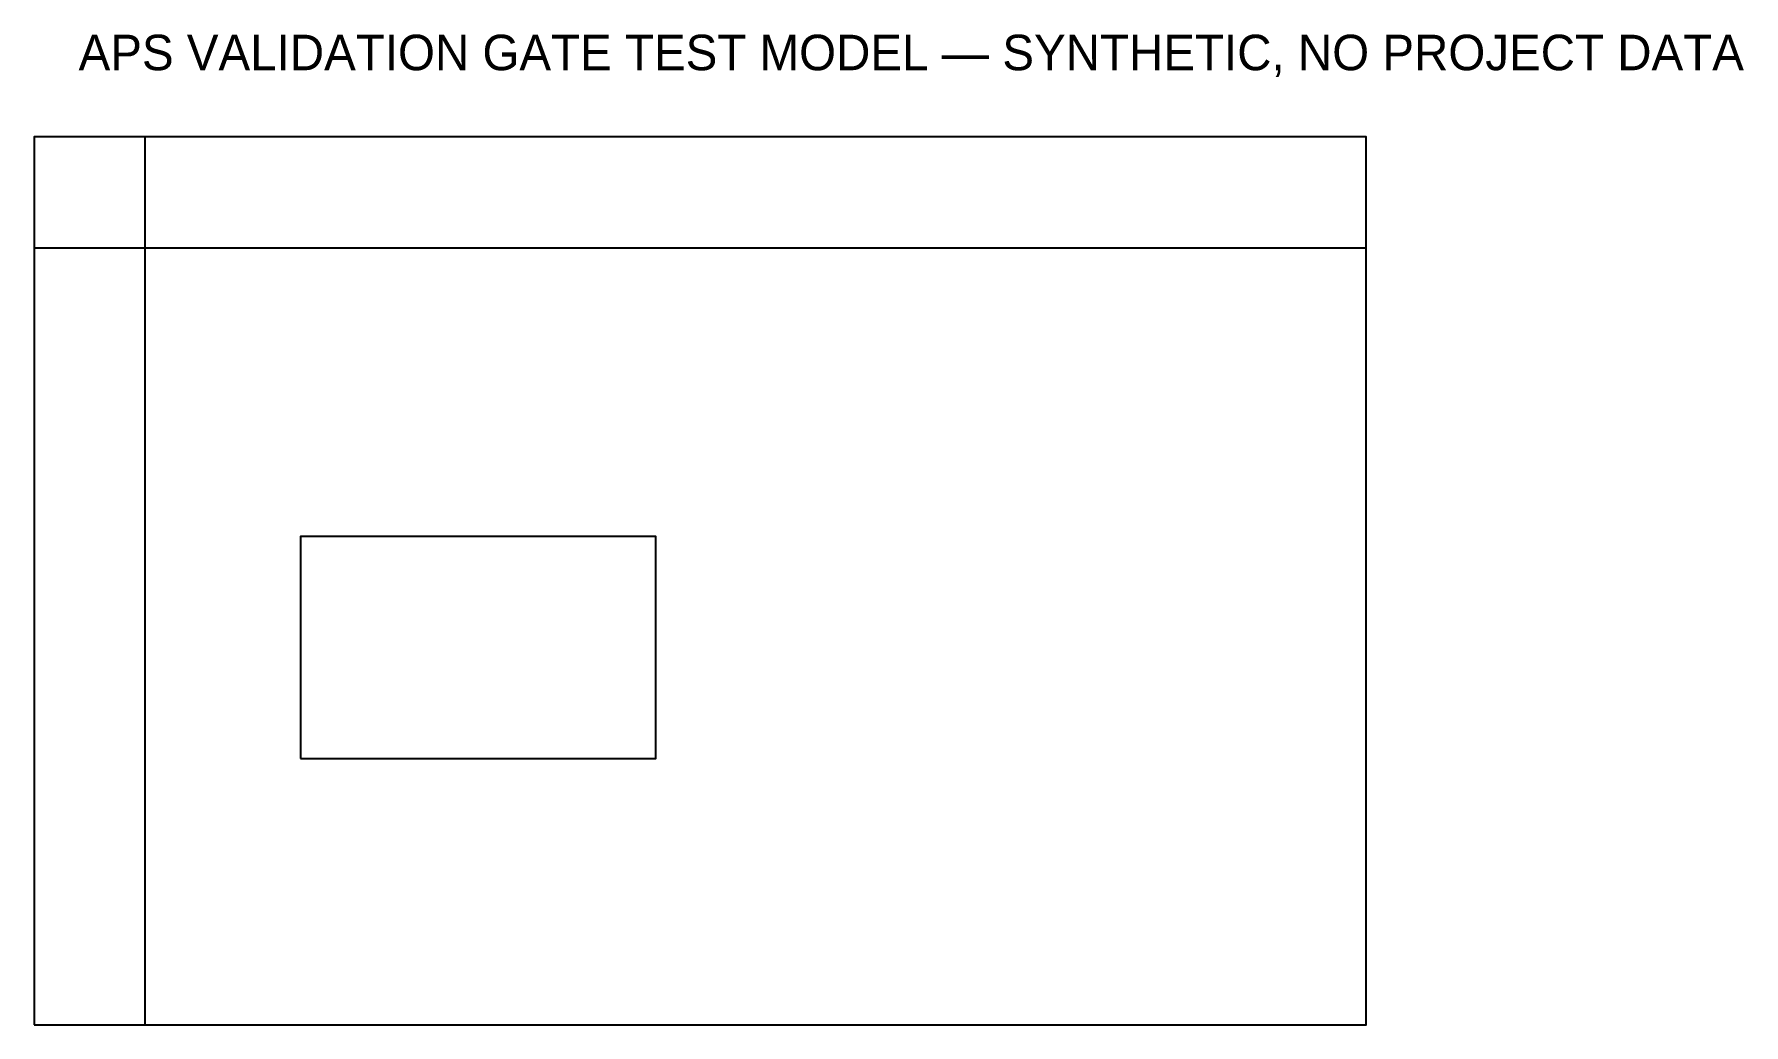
# Model space of a CAD drawing. Header units: feet. Extents: x 0 to 385, y 0 to 223.
import ezdxf

# ---------------------------------------------------------------- set-up
doc = ezdxf.new("R2010")
doc.units = ezdxf.units.FT
for name, color, linetype in [('V-ANNO', 7, 'Continuous'), ('V-BLDG-PAD', 3, 'Continuous'), ('V-EASEMENT', 5, 'Continuous'), ('V-PARCEL', 1, 'Continuous')]:
    doc.layers.add(name, color=color, linetype=linetype)

msp = doc.modelspace()

# ---------------------------------------------------------------- linework, layer by layer
at = {"layer": 'V-BLDG-PAD'}
msp.add_lwpolyline([(60, 60), (140, 60), (140, 110), (60, 110)], close=True, dxfattribs=at)
at = {"layer": 'V-EASEMENT'}
for p, q in [((25, 0), (25, 200)), ((0, 175), (300, 175))]:
    msp.add_line(p, q, dxfattribs=at)
at = {"layer": 'V-PARCEL'}
msp.add_lwpolyline([(0, 0), (300, 0), (300, 200), (0, 200)], close=True, dxfattribs=at)

# ---------------------------------------------------------------- texts
at = {"layer": 'V-ANNO'}
msp.add_text('APS VALIDATION GATE TEST MODEL — SYNTHETIC, NO PROJECT DATA', height=8, dxfattribs=at).set_placement((10, 215))

doc.saveas('drawing.dxf')
